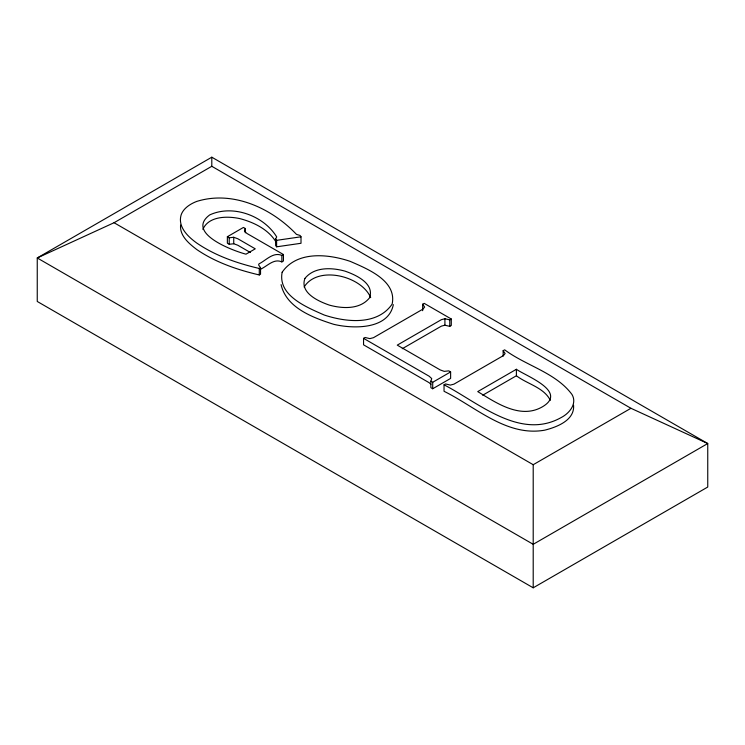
<?xml version="1.0" encoding="UTF-8"?>
<svg xmlns="http://www.w3.org/2000/svg" width="745" height="745" viewBox="0 0 745 745"><rect width="100%" height="100%" fill="white"/><g stroke="black" fill="none" stroke-linecap="round" stroke-linejoin="round"><path stroke-width="1.12" d="M180.597 225.046C179.508 235.755 189.09 243.671 196.773 249.538C215.519 262.361 237.329 269.811 259.288 274.952L260.536 274.235L260.536 267.753L258.608 264.95L258.971 263.879C265.965 260.443 273.294 251.614 281.861 255.442L283.435 254.529L283.435 261.011L281.861 261.914C273.769 258.068 267.017 266.514 260.219 269.364M393.332 304.649C388.443 329.802 353.018 328.955 333.685 324.308C313.198 317.761 286.406 308.058 281.07 284.618M202.873 229.358C208.712 215.92 227.411 215.975 239.75 218.583C253.607 222.215 268.088 229.171 275.846 241.706M250.413 252.508L237.804 245.235L233.734 243.755L229.209 244.267L227.365 243.205L227.365 236.724L243.438 227.439L245.291 228.51L244.407 231.108L246.958 233.474L283.435 254.529M402.272 348.716L441.385 326.133L444.914 325.202L449.766 326.357L451.284 325.481L451.284 319L449.766 319.875L444.914 318.73L441.385 319.661L397.262 345.131L440.174 369.902L444.206 371.373L448.769 370.87L450.623 371.932L450.623 378.413L432.705 388.76L430.852 387.689L430.852 381.207L431.746 378.6L429.185 376.244L363.551 338.351L363.551 344.833L429.185 382.725L430.889 384.299M304.118 287.03C317.836 264.941 361.623 275.985 370.684 297.637M211.794 157.195L37.25 257.966L37.25 301.464L533.206 587.805L707.75 487.034L707.75 443.536L211.794 157.195L211.794 166.293L630.941 408.288L707.75 443.536L533.206 544.306L37.25 257.966L114.059 222.718L211.794 166.293M260.536 267.753L259.288 268.47C237.329 263.33 215.519 255.88 196.773 243.056C188.057 236.761 177.72 227.085 181.054 215.175A36.235 20.925 0 0 1 196.764 201.411C232.766 190.171 271.674 208.209 296.463 234.368L300.067 235.448L301.008 236.798L301.008 243.28L276.609 246.819L275.613 245.496L275.613 239.015L276.702 236.929C263.767 215.659 232.738 204.223 209.662 214.942C185.44 232.999 232.738 250.758 245.999 254.175L255.256 248.83L237.804 238.754L233.734 237.273L229.209 237.795L227.365 236.724M363.551 338.351L365.069 337.476L369.865 338.621L373.45 337.699L423.039 309.063L424.622 307.042L422.666 304.23L424.184 303.355L451.284 319M430.852 381.207L432.705 382.278L450.623 371.932M444.039 384.82L445.557 383.945L450.343 385.091L453.938 384.159L503.527 355.533L505.11 353.512L503.154 350.69L504.663 349.815C525.914 365.711 555.658 372.528 571.992 394.496C577.44 403.734 569.32 413.345 561.274 417.498C520.047 440.705 478.234 402.449 444.039 384.82L444.039 391.302C475.459 406.668 506.628 436.97 544.688 430.172C556.701 427.183 574.833 420.329 573.575 405.243M516.397 369.278L477.75 391.6C496.254 402.915 520.532 419.649 542.583 406.714C568.221 391.414 525.281 375.797 516.397 369.278L516.397 375.759L482.704 395.213M114.059 222.718L533.206 464.712L630.941 408.288M275.613 239.015L276.609 240.337L301.008 236.798M516.397 375.759C527.134 384.038 543.887 387.4 550.341 400.344M533.206 464.712L533.206 587.805M503.154 350.69L503.154 356.091M449.766 319.875L449.766 326.357M444.914 318.73L444.914 325.202M432.705 382.278L432.705 388.76M422.666 304.23L422.666 310.702M281.861 255.442L281.861 261.914M276.609 240.337L276.609 246.819M259.288 268.47L259.288 274.952M245.291 228.51L245.291 232.831M233.734 237.273L233.734 243.755M229.209 237.795L229.209 244.267M282.15 272.232C277.54 295.7 307.098 307.415 324.187 315.005C346.071 322.268 377.249 325.695 392.14 304.118C397.141 280.679 367.248 268.833 350.197 261.355C328.322 253.971 297.004 250.646 282.15 272.232M304.91 278.434C299.611 292.869 318.45 301.362 329.374 305.115C342.588 308.756 360.114 309.65 369.548 297.814C374.763 283.472 355.896 274.914 345.037 271.143C331.87 267.474 314.306 266.654 304.91 278.434"/></g></svg>
